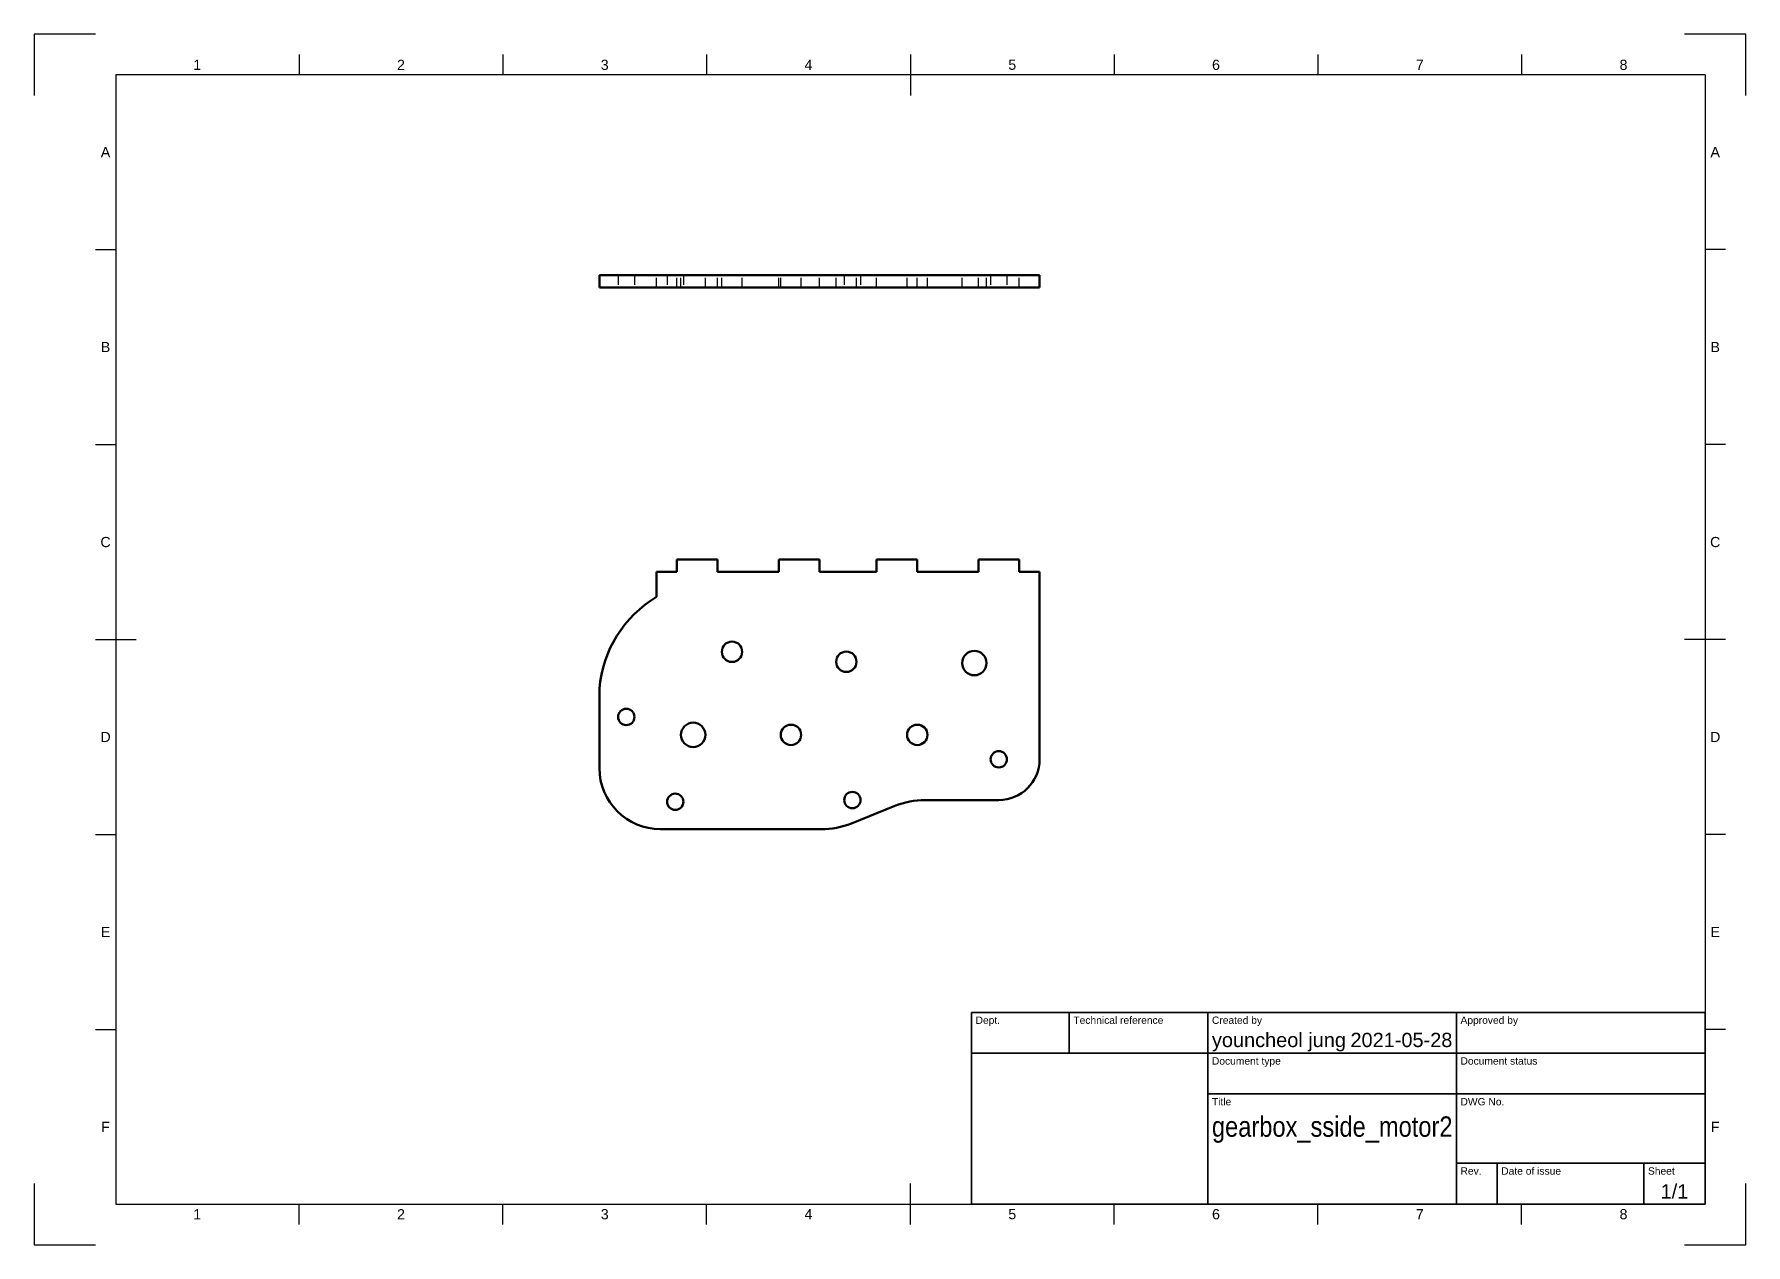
# Model space of a CAD drawing. Header units: millimetres. Extents: x 0 to 420, y 0 to 297.
import ezdxf
from ezdxf.enums import TextEntityAlignment as Align

# ---------------------------------------------------------------- set-up
doc = ezdxf.new("R2010")
doc.units = ezdxf.units.MM
doc.header["$LTSCALE"] = 0.75
doc.linetypes.add('HIDDEN2', pattern=[4.7625, 3.175, -1.5875])
for name, color, linetype, lineweight in [('Border', 7, 'Continuous', 25), ('Hidden', 7, 'HIDDEN2', 25), ('TitleBlock', 7, 'Continuous', 35), ('Visible', 7, 'Continuous', 50)]:
    doc.layers.add(name, color=color, linetype=linetype, lineweight=lineweight)
doc.styles.add('FusionTitle', font='arial.ttf')

# ---------------------------------------------------------------- blocks, each defined once
blk = doc.blocks.new('ISO_A3_SHEET')
at = {"layer": 'Border'}
for p, q in [((65, 292), (65, 287)), ((115, 292), (115, 287)), ((165, 292), (165, 287)), ((215, 292), (215, 282)), ((265, 292), (265, 287)), ((315, 292), (315, 287)), ((365, 292), (365, 287)), ((410, 287), (20, 287)), ((20, 287), (20, 10)), ((410, 287), (410, 10)), ((15, 244.16666), (20, 244.16666)), ((415, 244.16666), (410, 244.16666)), ((15, 196.33333), (20, 196.33333)), ((415, 196.33333), (410, 196.33333)), ((15, 148.5), (25, 148.5)), ((415, 148.5), (405, 148.5)), ((15, 100.66667), (20, 100.66667)), ((415, 100.66667), (410, 100.66667)), ((15, 52.83334), (20, 52.83334)), ((415, 52.83334), (410, 52.83334)), ((215, 5), (215, 15)), ((20, 10), (410, 10)), ((65, 5), (65, 10)), ((115, 5), (115, 10)), ((165, 5), (165, 10)), ((265, 5), (265, 10)), ((315, 5), (315, 10)), ((365, 5), (365, 10))]:
    blk.add_line(p, q, dxfattribs=at)
at = {"layer": 'Defpoints'}
for p, q in [((15, 297), (0, 297)), ((0, 297), (0, 282)), ((420, 297), (405, 297)), ((420, 282), (420, 297)), ((0, 15), (0, 0)), ((420, 0), (420, 15)), ((0, 0), (15, 0)), ((405, 0), (420, 0))]:
    blk.add_line(p, q, dxfattribs=at)
at = {"layer": 'Border', "style": 'FusionTitle'}
for s, p in [('1', (40, 289.5)), ('2', (90, 289.5)), ('3', (140, 289.5)), ('4', (190, 289.5)), ('5', (240, 289.5)), ('6', (290, 289.5)), ('7', (340, 289.5)), ('8', (390, 289.5)), ('A', (17.5, 268.08333)), ('A', (412.5, 268.08333)), ('B', (17.5, 220.25)), ('B', (412.5, 220.25)), ('C', (17.5, 172.41667)), ('C', (412.5, 172.41667)), ('D', (17.5, 124.58334)), ('D', (412.5, 124.58334)), ('E', (17.5, 76.75001)), ('E', (412.5, 76.75001)), ('F', (17.5, 28.91668)), ('F', (412.5, 28.91668)), ('1', (40, 7.5)), ('2', (90, 7.5)), ('3', (140, 7.5)), ('4', (190, 7.5)), ('5', (240, 7.5)), ('6', (290, 7.5)), ('7', (340, 7.5)), ('8', (390, 7.5))]:
    blk.add_text(s, height=2.5, dxfattribs=at).set_placement(p, align=Align.MIDDLE)
blk = doc.blocks.new('ISO_TITLEBLOCK')
at = {"layer": 'TitleBlock'}
for p, q in [((0, 47), (-180, 47)), ((-180, 47), (-180, 0)), ((-156, 37), (-156, 47)), ((-122, 0), (-122, 47)), ((-61, 0), (-61, 47)), ((0, 0), (0, 47)), ((-180, 37), (0, 37)), ((-122, 27), (0, 27)), ((-61, 10), (0, 10)), ((-51, 0), (-51, 10)), ((-15, 0), (-15, 10)), ((-180, 0), (0, 0))]:
    blk.add_line(p, q, dxfattribs=at)
at = {"layer": 'TitleBlock', "style": 'FusionTitle'}
for s, p in [('Dept.', (-179, 46)), ('Technical reference', (-155, 46)), ('Created by', (-121, 46)), ('Approved by', (-60, 46)), ('Document type', (-121, 36)), ('Document status', (-60, 36)), ('Title', (-121, 26)), ('DWG No.', (-60, 26)), ('Rev.', (-60, 9)), ('Date of issue', (-50, 9)), ('Sheet', (-14, 9))]:
    blk.add_text(s, height=1.8, dxfattribs=at).set_placement(p, align=Align.TOP_LEFT)
for tag, height, p in [('DEPT', 3.5, (-179, 42)), ('TECHNICAL_REFERENCE', 3.5, (-155, 42)), ('CREATED_BY', 3.5, (-121, 42)), ('APPROVED_BY', 3.5, (-60, 42)), ('DOCUMENT_TYPE', 3.5, (-121, 32)), ('DOCUMENT_STATUS', 3.5, (-60, 32)), ('TITLE_1', 5, (-121, 21.5)), ('TITLE_2', 5, (-121, 14)), ('TITLE_3', 5, (-121, 6.5)), ('DATE_OF_ISSUE', 3.5, (-50, 5))]:
    blk.add_attdef(tag, text='', height=height, dxfattribs=at).set_placement(p, align=Align.TOP_LEFT)
for tag, p in [('CREATED_DATE', (-62, 42)), ('APPROVED_DATE', (-0.99, 42))]:
    blk.add_attdef(tag, text='', height=3.5, dxfattribs=at).set_placement(p, align=Align.TOP_RIGHT)
for tag, height, p in [('DRAWING_NUMBER', 5, (-30.5, 19.75)), ('REV', 3.5, (-56, 4.85)), ('SHEET', 3.5, (-7.5, 4.85))]:
    blk.add_attdef(tag, text='', height=height, dxfattribs=at).set_placement(p, align=Align.TOP_CENTER)

msp = doc.modelspace()

# ---------------------------------------------------------------- linework, layer by layer
at = {"layer": 'Hidden', "extrusion": (0, 1, 0)}
for p, q in [((143.278284, 237.877969, 5.522354), (143.278284, 234.877969, 5.522354)), ((147.278284, 237.877969, 5.522354), (147.278284, 234.877969, 5.522354)), ((152.699023, 234.877969, -23.900791), (152.699023, 237.877969, -23.900791)), ((155.299099, 237.877969, 26.343017), (155.299099, 234.877969, 26.343017)), ((157.699023, 234.877969, -30.077722), (157.699023, 237.877969, -30.077722)), ((158.699023, 234.877969, 9.922278), (158.699023, 237.877969, 9.922278)), ((159.299099, 237.877969, 26.343017), (159.299099, 234.877969, 26.343017)), ((164.699023, 234.877969, 9.922278), (164.699023, 237.877969, 9.922278)), ((167.699023, 234.877969, -30.077722), (167.699023, 237.877969, -30.077722)), ((168.725065, 234.877969, -10.461651), (168.725065, 237.877969, -10.461651)), ((173.725065, 234.877969, -10.461651), (173.725065, 237.877969, -10.461651)), ((182.699023, 234.877969, -30.077722), (182.699023, 237.877969, -30.077722)), ((183.199023, 234.877969, 9.922278), (183.199023, 237.877969, 9.922278)), ((188.199023, 234.877969, 9.922278), (188.199023, 237.877969, 9.922278)), ((192.699023, 234.877969, -30.077722), (192.699023, 237.877969, -30.077722)), ((196.783701, 234.877969, -8.013902), (196.783701, 237.877969, -8.013902)), ((198.763406, 237.877969, 25.922278), (198.763406, 234.877969, 25.922278)), ((201.783701, 234.877969, -8.013902), (201.783701, 237.877969, -8.013902)), ((202.763406, 237.877969, 25.922278), (202.763406, 234.877969, 25.922278)), ((206.699023, 234.877969, -30.077722), (206.699023, 237.877969, -30.077722)), ((214.199023, 234.877969, 9.922278), (214.199023, 237.877969, 9.922278)), ((216.699023, 234.877969, -30.077722), (216.699023, 237.877969, -30.077722)), ((219.199023, 234.877969, 9.922278), (219.199023, 237.877969, 9.922278)), ((227.699023, 234.877969, -7.691637), (227.699023, 237.877969, -7.691637)), ((231.699023, 234.877969, -30.077722), (231.699023, 237.877969, -30.077722)), ((233.699023, 234.877969, -7.691637), (233.699023, 237.877969, -7.691637)), ((234.699023, 237.877969, 15.922278), (234.699023, 234.877969, 15.922278)), ((238.699023, 237.877969, 15.922278), (238.699023, 234.877969, 15.922278)), ((241.699023, 234.877969, -30.077722), (241.699023, 237.877969, -30.077722))]:
    msp.add_line(p, q, dxfattribs=at)
at = {"layer": 'Visible', "extrusion": (0, 1, 0)}
for p, q in [((138.689852, 234.877969, 18.077722), (138.689852, 237.877969, 18.077722)), ((193.108178, 237.877969, 33.077722), (153.689852, 237.877969, 33.077722)), ((200.574265, 237.877969, 31.631901), (211.170355, 237.877969, 27.368099)), ((218.636442, 237.877969, 25.922278), (236.699023, 237.877969, 25.922278)), ((246.699023, 237.877969, 15.922278), (246.699023, 234.877969, 15.922278)), ((193.108178, 234.877969, 33.077722), (153.689852, 234.877969, 33.077722)), ((200.574265, 234.877969, 31.631901), (211.170355, 234.877969, 27.368099)), ((218.636442, 234.877969, 25.922278), (236.699023, 234.877969, 25.922278))]:
    msp.add_line(p, q, dxfattribs=at)
at = {"layer": 'Visible'}
for p, q in [((157.699024, 168.104442, 1.5), (167.699024, 168.104442, 1.5)), ((157.699024, 168.104442, 1.5), (157.699024, 165.104442, 1.5)), ((167.699024, 168.104442, 1.5), (167.699024, 165.104442, 1.5)), ((182.699024, 168.104442, 1.5), (192.699024, 168.104442, 1.5)), ((182.699024, 168.104442, 1.5), (182.699024, 165.104442, 1.5)), ((192.699024, 168.104442, 1.5), (192.699024, 165.104442, 1.5)), ((206.699024, 168.104442, 1.5), (216.699024, 168.104442, 1.5)), ((206.699024, 168.104442, 1.5), (206.699024, 165.104442, 1.5)), ((216.699024, 168.104442, 1.5), (216.699024, 165.104442, 1.5)), ((231.699024, 168.104442, 1.5), (241.699024, 168.104442, 1.5)), ((231.699024, 168.104442, 1.5), (231.699024, 165.104442, 1.5)), ((241.699024, 168.104442, 1.5), (241.699024, 165.104442, 1.5)), ((152.699024, 165.104442, 1.5), (152.699024, 158.927511, 1.5)), ((152.699024, 165.104442, 1.5), (157.699024, 165.104442, 1.5)), ((167.699024, 165.104442, 1.5), (182.699024, 165.104442, 1.5)), ((192.699024, 165.104442, 1.5), (206.699024, 165.104442, 1.5)), ((216.699024, 165.104442, 1.5), (231.699024, 165.104442, 1.5)), ((241.699024, 165.104442, 1.5), (246.699024, 165.104442, 1.5)), ((246.699024, 165.104442, 1.5), (246.699024, 119.104442, 1.5)), ((138.689852, 136.494886, 1.5), (138.689852, 116.948997, 1.5)), ((200.574266, 103.394819, 1.5), (211.170355, 107.65862, 1.5)), ((218.636443, 109.104442, 1.5), (236.699024, 109.104442, 1.5)), ((193.108178, 101.948997, 1.5), (153.689852, 101.948997, 1.5))]:
    msp.add_line(p, q, dxfattribs=at)
at = {"layer": 'Visible', "extrusion": (0, 0, -1)}
for centre, radius in [((-171.225065, 145.48837, -1.5), 2.5), ((-199.283701, 143.040622, -1.5), 2.5), ((-230.699024, 142.718357, -1.5), 3), ((-145.278285, 129.504366, -1.5), 2), ((-161.699024, 125.104442, -1.5), 3), ((-185.699024, 125.104442, -1.5), 2.5), ((-216.699024, 125.104442, -1.5), 2.5), ((-236.699024, 119.104442, -1.5), 2), ((-157.2991, 108.683703, -1.5), 2), ((-200.763406, 109.104442, -1.5), 2)]:
    msp.add_circle(centre, radius, dxfattribs=at)
at = {"layer": 'Visible', "extrusion": (0, -1, 0)}
for centre, radius, start, end in [((153.689852, 18.077722, -237.877969), 15, 90, 180), ((218.636442, 45.922278, -237.877969), 20, 248.080448, 270), ((153.689852, 18.077722, -234.877969), 15, 90, 180), ((218.636442, 45.922278, -234.877969), 20, 248.080448, 270)]:
    msp.add_arc(centre, radius, start, end, dxfattribs=at)
at = {"layer": 'Visible', "extrusion": (0, 1, 0)}
for centre, radius, end in [((-193.108178, 13.077722, 237.877969), 20, 111.919552), ((-236.699023, 15.922278, 237.877969), 10, 180), ((-193.108178, 13.077722, 234.877969), 20, 111.919552), ((-236.699023, 15.922278, 234.877969), 10, 180)]:
    msp.add_arc(centre, radius, 90, end, dxfattribs=at)
at = {"layer": 'Visible', "extrusion": (0, 0, -1)}
for centre, radius, start, end in [((-167.585766, 134.040067, -1.5), 29, 4.855837, 59.113707), ((-153.689852, 116.948997, -1.5), 15, 270, 0), ((-218.636443, 89.104442, -1.5), 20, 68.080448, 90)]:
    msp.add_arc(centre, radius, start, end, dxfattribs=at)
at = {"layer": 'Visible'}
for centre, radius, end in [((236.699024, 119.104442, 1.5), 10, 0), ((193.108178, 121.948997, 1.5), 20, 291.919552)]:
    msp.add_arc(centre, radius, 270, end, dxfattribs=at)

# ---------------------------------------------------------------- block references
at = {"layer": 'Border'}
msp.add_blockref('ISO_A3_SHEET', (0, 0), dxfattribs=at)
at = {"layer": 'TitleBlock'}
ref = msp.add_blockref('ISO_TITLEBLOCK', (410, 10), dxfattribs=at)
ref.add_attrib('CREATED_DATE', '2021-05-28', dxfattribs={"height": 3.5, "style": 'FusionTitle'}).set_placement((348, 52), align=Align.TOP_RIGHT)
ref.add_attrib('SHEET', '1/1', dxfattribs={"height": 3.5, "style": 'FusionTitle'}).set_placement((402.5, 14.85), align=Align.TOP_CENTER)
ref.add_attrib('TITLE_1', 'gearbox_sside_motor2', dxfattribs={"height": 5, "style": 'FusionTitle', "width": 0.83092}).set_placement((289, 31.5), align=Align.TOP_LEFT)
ref.add_attrib('CREATED_BY', 'youncheol jung', dxfattribs={"height": 3.5, "style": 'FusionTitle'}).set_placement((289, 52), align=Align.TOP_LEFT)

doc.saveas('drawing.dxf')
